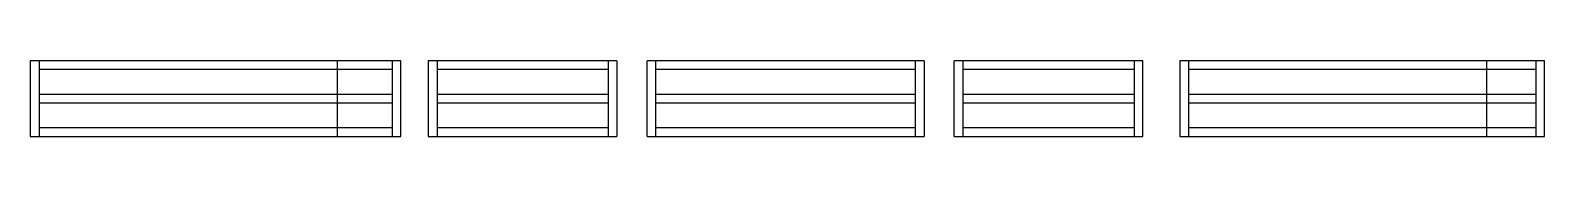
# Model space of a CAD drawing. Header units: metres. Extents: x 1685 to 2889, y 15744 to 15804.
import ezdxf

# ---------------------------------------------------------------- set-up
doc = ezdxf.new("R2010")
doc.units = ezdxf.units.M
doc.layers.add('Painéis', color=7, linetype='Continuous')
doc.layers.add('SARR_2.2x7', color=7, linetype='Continuous')

msp = doc.modelspace()

# ---------------------------------------------------------------- linework, layer by layer
at = {"layer": 'Painéis', "color": 7, "lineweight": 25}
for p, q in [((1929.1, 15744.1), (1929.1, 15804.1)), ((2175.3, 15744.1), (2175.3, 15804.1)), ((2419.3, 15744.1), (2419.3, 15804.1)), ((2842.5, 15744.1), (2842.5, 15804.1))]:
    msp.add_line(p, q, dxfattribs=at)
for points in [[(1685.1, 15804.1), (1685.1, 15744.1), (1979.6, 15744.1), (1979.6, 15804.1), (1685.1, 15804.1)], [(2001.3, 15804.1), (2001.3, 15744.1), (2151.3, 15744.1)], [(2151.3, 15804.1), (2001.3, 15804.1)], [(2151.3, 15804.1), (2151.3, 15744.1)], [(2395.3, 15804.1), (2175.3, 15804.1)], [(2395.3, 15804.1), (2395.3, 15744.1)], [(2419.3, 15744.1), (2569.3, 15744.1), (2569.3, 15804.1), (2419.3, 15804.1)], [(2598.5, 15804.1), (2598.5, 15744.1), (2888.5, 15744.1), (2888.5, 15804.1), (2598.5, 15804.1)], [(2175.3, 15744.1), (2395.3, 15744.1)]]:
    msp.add_lwpolyline(points, dxfattribs=at)
at = {"layer": 'SARR_2.2x7', "color": 7, "lineweight": 25}
for p, q in [((1692.1, 15804.1), (1692.1, 15744.1)), ((1972.6, 15804.1), (1972.6, 15744.1)), ((2008.3, 15804.1), (2008.3, 15744.1)), ((2562.3, 15804.1), (2562.3, 15744.1)), ((2605.5, 15804.1), (2605.5, 15744.1)), ((2881.5, 15804.1), (2881.5, 15744.1)), ((1972.6, 15797.1), (1692.1, 15797.1)), ((2144.3, 15797.1), (2008.3, 15797.1)), ((2388.3, 15797.1), (2182.3, 15797.1)), ((2562.3, 15797.1), (2426.3, 15797.1)), ((2881.5, 15797.1), (2605.5, 15797.1)), ((1692.1, 15777.6), (1972.6, 15777.6)), ((2008.3, 15777.6), (2144.3, 15777.6)), ((2182.3, 15777.6), (2388.3, 15777.6)), ((2426.3, 15777.6), (2562.3, 15777.6)), ((2605.5, 15777.6), (2881.5, 15777.6)), ((1692.1, 15770.6), (1972.6, 15770.6)), ((2008.3, 15770.6), (2144.3, 15770.6)), ((2182.3, 15770.6), (2388.3, 15770.6)), ((2426.3, 15770.6), (2562.3, 15770.6)), ((2605.5, 15770.6), (2881.5, 15770.6)), ((1692.1, 15751.1), (1972.6, 15751.1)), ((2008.3, 15751.1), (2144.3, 15751.1)), ((2182.3, 15751.1), (2388.3, 15751.1)), ((2426.3, 15751.1), (2562.3, 15751.1)), ((2605.5, 15751.1), (2881.5, 15751.1))]:
    msp.add_line(p, q, dxfattribs=at)
for points in [[(2144.3, 15804.1), (2144.3, 15744.1)], [(2182.3, 15744.1), (2182.3, 15804.1)], [(2388.3, 15804.1), (2388.3, 15744.1)], [(2426.3, 15744.1), (2426.3, 15804.1)]]:
    msp.add_lwpolyline(points, dxfattribs=at)

doc.saveas('drawing.dxf')
